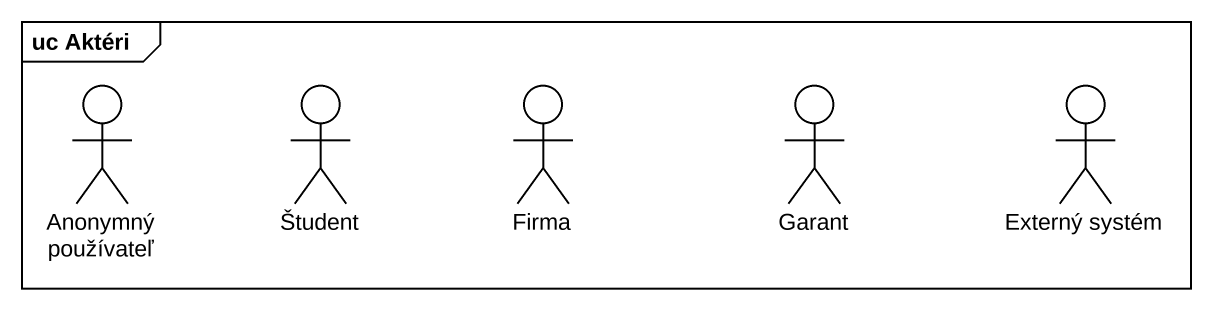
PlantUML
@startuml
mainframe uc Aktéri
actor "Anonymný používateľ" as Anonymný_používateľ
actor Študent
actor Firma
actor Garant
actor "Externý systém" as Externý_systém
@enduml
